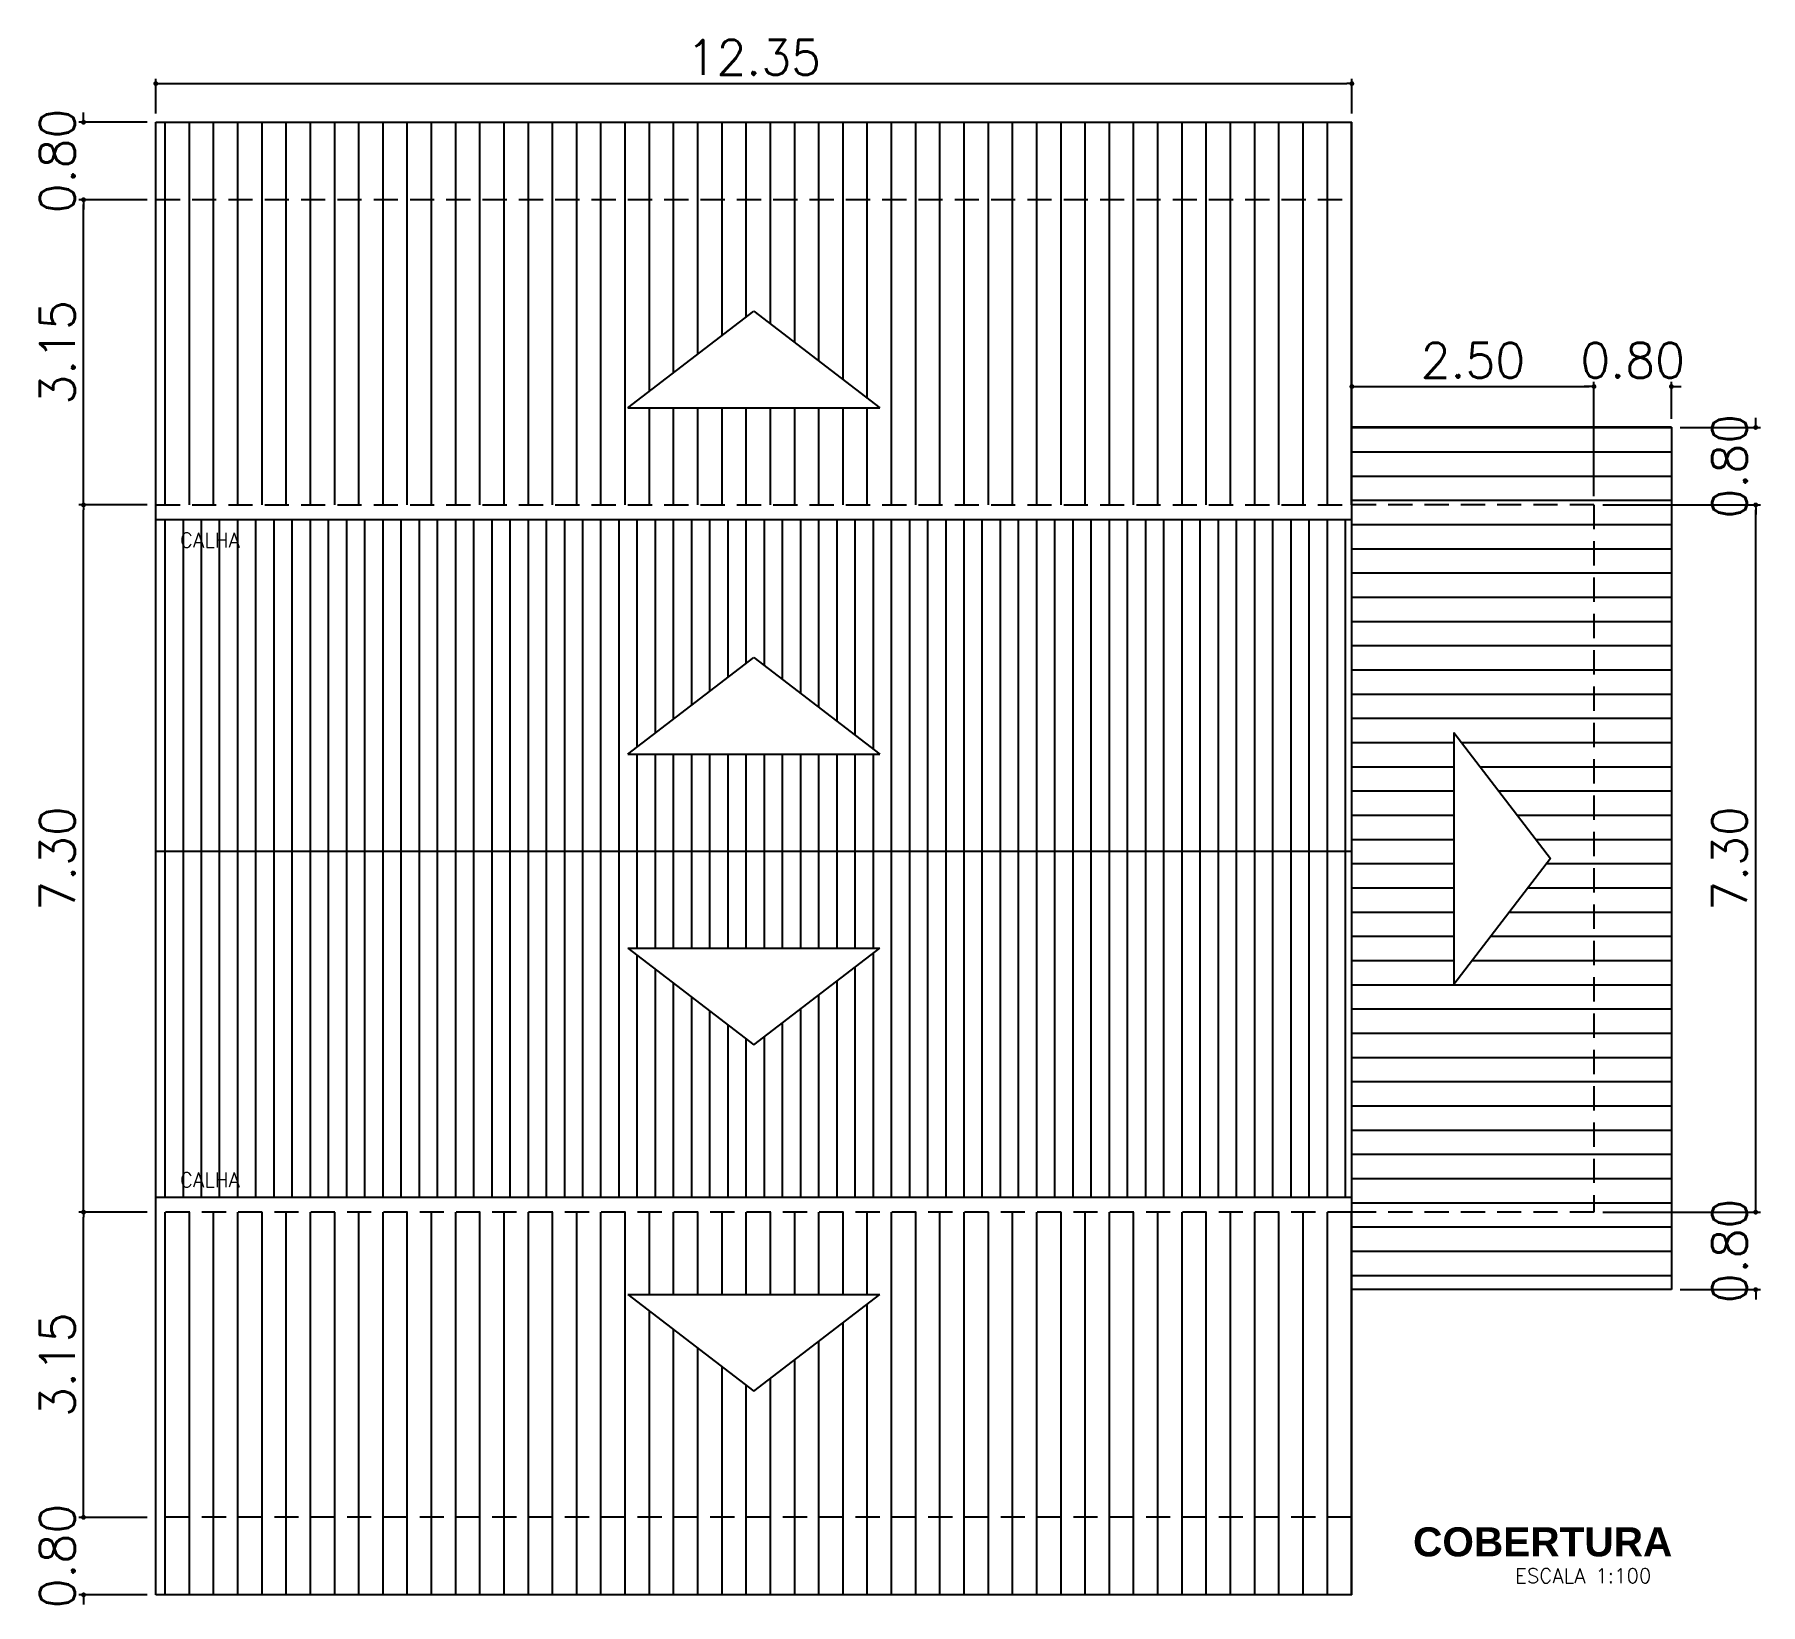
# Model space of a CAD drawing. Extents: x -128.2 to -60.4, y 68.5 to 94.7.
# Drawn here: x -78.23 to -60.4, y 73.02 to 89.23 of the extents above; entities that cross this region are included whole.
import ezdxf

# ---------------------------------------------------------------- set-up
doc = ezdxf.new("R2010")
doc.units = 0
doc.header["$MEASUREMENT"] = 0
doc.linetypes.add('HIDDEN', pattern=[0.375, 0.25, -0.125])
doc.layers.get('0').update_dxf_attribs({"linetype": 'CONTINUOUS'})
doc.layers.get('DEFPOINTS').update_dxf_attribs({"linetype": 'CONTINUOUS'})
for name, color, linetype in [('ALVENARIA', 7, 'CONTINUOUS'), ('ALVENARIA1', 44, 'CONTINUOUS'), ('COBERTURA', 6, 'CONTINUOUS'), ('COTA', 1, 'CONTINUOUS'), ('HATCH', 30, 'CONTINUOUS'), ('TEXTO2', 40, 'CONTINUOUS'), ('TEXTO5', 5, 'CONTINUOUS')]:
    doc.layers.add(name, color=color, linetype=linetype)
doc.styles.add('SANSSERIFBOLD', font='sasb____.pfb')
doc.styles.add('SIMPLEX', font='SIMPLEX.SHX')
doc.dimstyles.new('DIM200', dxfattribs={"dimtxt": 0.36, "dimasz": 0.05, "dimexe": 0.05, "dimexo": 0.09, "dimgap": 0.09, "dimtad": 1, "dimzin": 0, "dimdsep": 46, "dimtxsty": 'SIMPLEX', "dimblk": 'DOT', "dimcen": 0.09, "dimadec": 0, "dimazin": 0, "dimtfac": 1, "dimtix": 1, "dimtofl": 0, "dimtmove": 2, "dimatfit": 3, "dimldrblk": 'DOT', "dimfxl": 0, "dimtolj": 1, "dimtzin": 0, "dimarcsym": 0})

# ---------------------------------------------------------------- blocks, each defined once
blk = doc.blocks.new('DOT')
at = {"layer": 'ALVENARIA', "color": 0, "linetype": 'ByBlock'}
blk.add_line((-0.5, 0), (-1, 0), dxfattribs=at)
at = {"layer": 'ALVENARIA', "color": 0, "linetype": 'ByBlock', "const_width": 0.5}
blk.add_lwpolyline([(-0.25, 0, 1), (0.25, 0, 1)], format="xyb", close=True, dxfattribs=at)
blk = doc.blocks.new('*D124')
at = {"color": 0, "linetype": 'ByBlock'}
for p, q in [((-99.097, 70.243), (-99.097, 70.602)), ((-86.747, 70.243), (-86.747, 70.602)), ((-99.047, 70.552), (-86.797, 70.552))]:
    blk.add_line(p, q, dxfattribs=at)
at = {"layer": 'DEFPOINTS', "color": 0, "linetype": 'ByBlock'}
for p in [(-86.747, 70.552), (-99.097, 70.153), (-86.747, 70.153)]:
    blk.add_point(p, dxfattribs=at)
at = {"color": 0, "linetype": 'ByBlock', "xscale": 0.05, "yscale": 0.05, "zscale": 0.05, "rotation": 180}
blk.add_blockref('DOT', (-99.097, 70.552), dxfattribs=at)
at = {"color": 0, "linetype": 'ByBlock', "xscale": 0.05, "yscale": 0.05, "zscale": 0.05}
blk.add_blockref('DOT', (-86.747, 70.552), dxfattribs=at)
at = {"color": 0, "linetype": 'ByBlock', "insert": (-92.922, 70.822), "char_height": 0.36, "attachment_point": 5, "style": 'SIMPLEX'}
blk.add_mtext('\\A1;12.35', dxfattribs=at)
blk = doc.blocks.new('*D125')
at = {"color": 0, "linetype": 'ByBlock'}
for p, q in [((-86.747, 66.293), (-86.747, 67.475)), ((-86.697, 67.425), (-84.297, 67.425)), ((-84.247, 66.293), (-84.247, 67.475))]:
    blk.add_line(p, q, dxfattribs=at)
at = {"layer": 'DEFPOINTS', "color": 0, "linetype": 'ByBlock'}
for p in [(-84.247, 67.425), (-86.747, 66.203), (-84.247, 66.203)]:
    blk.add_point(p, dxfattribs=at)
at = {"color": 0, "linetype": 'ByBlock', "xscale": 0.05, "yscale": 0.05, "zscale": 0.05, "rotation": 180}
blk.add_blockref('DOT', (-86.747, 67.425), dxfattribs=at)
at = {"color": 0, "linetype": 'ByBlock', "xscale": 0.05, "yscale": 0.05, "zscale": 0.05}
blk.add_blockref('DOT', (-84.247, 67.425), dxfattribs=at)
at = {"color": 0, "linetype": 'ByBlock', "insert": (-85.497, 67.695), "char_height": 0.36, "attachment_point": 5, "style": 'SIMPLEX'}
blk.add_mtext('\\A1;2.50', dxfattribs=at)
blk = doc.blocks.new('*D126')
at = {"color": 0, "linetype": 'ByBlock'}
for p, q in [((-84.297, 67.425), (-84.347, 67.425)), ((-83.447, 67.093), (-83.447, 67.475)), ((-83.397, 67.425), (-83.347, 67.425))]:
    blk.add_line(p, q, dxfattribs=at)
at = {"layer": 'DEFPOINTS', "color": 0, "linetype": 'ByBlock'}
for p in [(-83.447, 67.425), (-83.447, 67.003), (-84.247, 66.203)]:
    blk.add_point(p, dxfattribs=at)
at = {"color": 0, "linetype": 'ByBlock', "xscale": 0.05, "yscale": 0.05, "zscale": 0.05}
blk.add_blockref('DOT', (-84.247, 67.425), dxfattribs=at)
at = {"color": 0, "linetype": 'ByBlock', "xscale": 0.05, "yscale": 0.05, "zscale": 0.05, "rotation": 180}
blk.add_blockref('DOT', (-83.447, 67.425), dxfattribs=at)
at = {"color": 0, "linetype": 'ByBlock', "insert": (-83.847, 67.695), "char_height": 0.36, "attachment_point": 5, "style": 'SIMPLEX'}
blk.add_mtext('\\A1;0.80', dxfattribs=at)
blk = doc.blocks.new('*D127')
at = {"color": 0, "linetype": 'ByBlock'}
for p, q in [((-99.843, 55.953), (-99.843, 56.003)), ((-99.187, 55.903), (-99.893, 55.903)), ((-99.187, 55.103), (-99.893, 55.103)), ((-99.843, 55.053), (-99.843, 55.003))]:
    blk.add_line(p, q, dxfattribs=at)
at = {"layer": 'DEFPOINTS', "color": 0, "linetype": 'ByBlock'}
for p in [(-99.843, 55.903), (-99.097, 55.903), (-99.097, 55.103)]:
    blk.add_point(p, dxfattribs=at)
at = {"color": 0, "linetype": 'ByBlock', "xscale": 0.05, "yscale": 0.05, "zscale": 0.05}
for p, rotation in [((-99.843, 55.903), 270), ((-99.843, 55.103), 90)]:
    blk.add_blockref('DOT', p, dxfattribs=dict(at, rotation=rotation))
at = {"color": 0, "linetype": 'ByBlock', "insert": (-100.113, 55.503), "char_height": 0.36, "attachment_point": 5, "rotation": 90, "style": 'SIMPLEX'}
blk.add_mtext('\\A1;0.80', dxfattribs=at)
blk = doc.blocks.new('*D128')
at = {"color": 0, "linetype": 'ByBlock'}
for p, q in [((-99.187, 58.903), (-99.893, 58.903)), ((-99.843, 55.803), (-99.843, 58.853))]:
    blk.add_line(p, q, dxfattribs=at)
at = {"layer": 'DEFPOINTS', "color": 0, "linetype": 'ByBlock'}
for p in [(-99.843, 58.903), (-99.097, 58.903), (-99.097, 55.753)]:
    blk.add_point(p, dxfattribs=at)
at = {"color": 0, "linetype": 'ByBlock', "xscale": 0.05, "yscale": 0.05, "zscale": 0.05}
for p, rotation in [((-99.843, 58.903), 90), ((-99.843, 55.753), 270)]:
    blk.add_blockref('DOT', p, dxfattribs=dict(at, rotation=rotation))
at = {"color": 0, "linetype": 'ByBlock', "insert": (-100.113, 57.328), "char_height": 0.36, "attachment_point": 5, "rotation": 90, "style": 'SIMPLEX'}
blk.add_mtext('\\A1;3.15', dxfattribs=at)
blk = doc.blocks.new('*D129')
at = {"color": 0, "linetype": 'ByBlock'}
for p, q in [((-99.187, 66.203), (-99.893, 66.203)), ((-99.843, 58.953), (-99.843, 66.153))]:
    blk.add_line(p, q, dxfattribs=at)
at = {"layer": 'DEFPOINTS', "color": 0, "linetype": 'ByBlock'}
for p in [(-99.843, 66.203), (-99.097, 66.203), (-99.097, 58.903)]:
    blk.add_point(p, dxfattribs=at)
at = {"color": 0, "linetype": 'ByBlock', "xscale": 0.05, "yscale": 0.05, "zscale": 0.05}
for p, rotation in [((-99.843, 66.203), 90), ((-99.843, 58.903), 270)]:
    blk.add_blockref('DOT', p, dxfattribs=dict(at, rotation=rotation))
at = {"color": 0, "linetype": 'ByBlock', "insert": (-100.113, 62.553), "char_height": 0.36, "attachment_point": 5, "rotation": 90, "style": 'SIMPLEX'}
blk.add_mtext('\\A1;7.30', dxfattribs=at)
blk = doc.blocks.new('*D130')
at = {"color": 0, "linetype": 'ByBlock'}
for p, q in [((-99.187, 69.353), (-99.893, 69.353)), ((-99.843, 66.253), (-99.843, 69.303))]:
    blk.add_line(p, q, dxfattribs=at)
at = {"layer": 'DEFPOINTS', "color": 0, "linetype": 'ByBlock'}
for p in [(-99.843, 69.353), (-99.097, 69.353), (-99.097, 66.203)]:
    blk.add_point(p, dxfattribs=at)
at = {"color": 0, "linetype": 'ByBlock', "xscale": 0.05, "yscale": 0.05, "zscale": 0.05}
for p, rotation in [((-99.843, 69.353), 90), ((-99.843, 66.203), 270)]:
    blk.add_blockref('DOT', p, dxfattribs=dict(at, rotation=rotation))
at = {"color": 0, "linetype": 'ByBlock', "insert": (-100.113, 67.778), "char_height": 0.36, "attachment_point": 5, "rotation": 90, "style": 'SIMPLEX'}
blk.add_mtext('\\A1;3.15', dxfattribs=at)
blk = doc.blocks.new('*D131')
at = {"color": 0, "linetype": 'ByBlock'}
for p, q in [((-99.843, 70.203), (-99.843, 70.253)), ((-99.187, 70.153), (-99.893, 70.153)), ((-99.843, 69.303), (-99.843, 69.253))]:
    blk.add_line(p, q, dxfattribs=at)
at = {"layer": 'DEFPOINTS', "color": 0, "linetype": 'ByBlock'}
for p in [(-99.843, 70.153), (-99.097, 70.153), (-99.097, 69.353)]:
    blk.add_point(p, dxfattribs=at)
at = {"color": 0, "linetype": 'ByBlock', "xscale": 0.05, "yscale": 0.05, "zscale": 0.05}
for p, rotation in [((-99.843, 70.153), 270), ((-99.843, 69.353), 90)]:
    blk.add_blockref('DOT', p, dxfattribs=dict(at, rotation=rotation))
at = {"color": 0, "linetype": 'ByBlock', "insert": (-100.113, 69.753), "char_height": 0.36, "attachment_point": 5, "rotation": 90, "style": 'SIMPLEX'}
blk.add_mtext('\\A1;0.80', dxfattribs=at)
blk = doc.blocks.new('*D132')
at = {"color": 0, "linetype": 'ByBlock'}
for p, q in [((-82.577, 58.953), (-82.577, 59.003)), ((-84.157, 58.903), (-82.527, 58.903)), ((-83.357, 58.103), (-82.527, 58.103)), ((-82.577, 58.053), (-82.577, 58.003))]:
    blk.add_line(p, q, dxfattribs=at)
at = {"layer": 'DEFPOINTS', "color": 0, "linetype": 'ByBlock'}
for p in [(-84.247, 58.903), (-82.577, 58.903), (-83.447, 58.103)]:
    blk.add_point(p, dxfattribs=at)
at = {"color": 0, "linetype": 'ByBlock', "xscale": 0.05, "yscale": 0.05, "zscale": 0.05}
for p, rotation in [((-82.577, 58.903), 270), ((-82.577, 58.103), 90)]:
    blk.add_blockref('DOT', p, dxfattribs=dict(at, rotation=rotation))
at = {"color": 0, "linetype": 'ByBlock', "insert": (-82.847, 58.503), "char_height": 0.36, "attachment_point": 5, "rotation": 90, "style": 'SIMPLEX'}
blk.add_mtext('\\A1;0.80', dxfattribs=at)
blk = doc.blocks.new('*D133')
at = {"color": 0, "linetype": 'ByBlock'}
for p, q in [((-84.157, 66.203), (-82.527, 66.203)), ((-82.577, 58.953), (-82.577, 66.153))]:
    blk.add_line(p, q, dxfattribs=at)
at = {"layer": 'DEFPOINTS', "color": 0, "linetype": 'ByBlock'}
for p in [(-84.247, 66.203), (-82.577, 66.203), (-84.247, 58.903)]:
    blk.add_point(p, dxfattribs=at)
at = {"color": 0, "linetype": 'ByBlock', "xscale": 0.05, "yscale": 0.05, "zscale": 0.05}
for p, rotation in [((-82.577, 66.203), 90), ((-82.577, 58.903), 270)]:
    blk.add_blockref('DOT', p, dxfattribs=dict(at, rotation=rotation))
at = {"color": 0, "linetype": 'ByBlock', "insert": (-82.847, 62.553), "char_height": 0.36, "attachment_point": 5, "rotation": 90, "style": 'SIMPLEX'}
blk.add_mtext('\\A1;7.30', dxfattribs=at)
blk = doc.blocks.new('*D134')
at = {"color": 0, "linetype": 'ByBlock'}
for p, q in [((-82.577, 67.053), (-82.577, 67.103)), ((-83.357, 67.003), (-82.527, 67.003)), ((-82.577, 66.153), (-82.577, 66.103))]:
    blk.add_line(p, q, dxfattribs=at)
at = {"layer": 'DEFPOINTS', "color": 0, "linetype": 'ByBlock'}
for p in [(-83.447, 67.003), (-82.577, 67.003), (-84.247, 66.203)]:
    blk.add_point(p, dxfattribs=at)
at = {"color": 0, "linetype": 'ByBlock', "xscale": 0.05, "yscale": 0.05, "zscale": 0.05}
for p, rotation in [((-82.577, 67.003), 270), ((-82.577, 66.203), 90)]:
    blk.add_blockref('DOT', p, dxfattribs=dict(at, rotation=rotation))
at = {"color": 0, "linetype": 'ByBlock', "insert": (-82.847, 66.603), "char_height": 0.36, "attachment_point": 5, "rotation": 90, "style": 'SIMPLEX'}
blk.add_mtext('\\A1;0.80', dxfattribs=at)

msp = doc.modelspace()

# ---------------------------------------------------------------- hatches: boundary and pattern name
at = {"layer": 'COTA'}
h = msp.add_hatch(dxfattribs=at)
h.set_pattern_fill('ANSI31', color=256, scale=2, angle=45, style=0)
h.set_pattern_definition([(90, (22.12293, 18.16946), (-0.25, 6e-17), [])])
h.paths.add_polyline_path([(-76.974, 87.523), (-76.974, 84.373), (-64.624, 84.373), (-64.624, 87.523)])
h.paths.add_polyline_path([(-69.499, 85.373), (-72.099, 85.373), (-70.799, 86.373)], flags=16)
h.paths.add_polyline_path([(-76.974, 88.323), (-76.974, 87.523), (-64.624, 87.523), (-64.624, 88.323)])
h.paths.add_polyline_path([(-76.974, 77.073), (-76.974, 73.923), (-64.624, 73.923), (-64.624, 77.073)])
h.paths.add_polyline_path([(-69.499, 76.223), (-70.799, 75.223), (-72.099, 76.223)], flags=16)
h.paths.add_polyline_path([(-76.974, 73.923), (-76.974, 73.123), (-64.624, 73.123), (-64.624, 73.923)])
h = msp.add_hatch(dxfattribs=at)
h.set_pattern_fill('ANSI31', color=256, scale=2, angle=135, style=0)
h.set_pattern_definition([(180, (22.12293, 18.16946), (-6e-17, -0.25), [])])
h.paths.add_polyline_path([(-64.624, 77.073), (-62.124, 77.073), (-62.124, 84.373), (-64.624, 84.373)], flags=16)
h.paths.add_polyline_path([(-63.572, 82.023), (-62.572, 80.723), (-63.572, 79.423)], flags=0)
h.paths.add_polyline_path([(-62.124, 77.073), (-64.624, 77.073), (-64.624, 76.273), (-61.324, 76.273), (-61.324, 85.173), (-64.624, 85.173), (-64.624, 84.373), (-62.124, 84.373)])
h = msp.add_hatch(dxfattribs=at)
h.set_pattern_fill('ANSI31', color=256, scale=1.5, angle=45, style=0)
h.set_pattern_definition([(90, (22.12293, 18.16946), (-0.1875, 3e-17), [])])
h.paths.add_polyline_path([(-64.624, 77.223), (-64.624, 80.798), (-76.974, 80.798), (-76.974, 77.223)])
h.paths.add_polyline_path([(-70.799, 78.798), (-72.099, 79.798), (-69.499, 79.798)], flags=16)
h.paths.add_polyline_path([(-64.624, 80.798), (-64.624, 84.223), (-76.974, 84.223), (-76.974, 80.798)])
h.paths.add_polyline_path([(-69.499, 81.798), (-72.099, 81.798), (-70.799, 82.798)], flags=16)
h.paths.add_polyline_path([(-76.762, 77.293), (-75.987, 77.293), (-75.987, 77.518), (-76.762, 77.518)], flags=24)
h.paths.add_polyline_path([(-76.762, 83.896), (-75.987, 83.896), (-75.987, 84.121), (-76.762, 84.121)], flags=24)

# ---------------------------------------------------------------- linework, layer by layer
at = {"layer": 'ALVENARIA1'}
for p, q in [((-72.099, 81.798), (-70.799, 82.798)), ((-70.799, 82.798), (-69.499, 81.798)), ((-72.099, 81.798), (-69.499, 81.798))]:
    msp.add_line(p, q, dxfattribs=at)
at = {"layer": 'COBERTURA', "linetype": 'Continuous'}
for p, q in [((-76.974, 88.323), (-64.624, 88.323)), ((-76.974, 87.523), (-76.974, 88.323)), ((-64.624, 87.523), (-64.624, 88.323)), ((-76.974, 73.923), (-76.974, 87.523)), ((-64.624, 73.923), (-64.624, 87.523)), ((-72.099, 85.373), (-70.799, 86.373)), ((-70.799, 86.373), (-69.499, 85.373)), ((-72.099, 85.373), (-69.499, 85.373)), ((-61.324, 85.173), (-64.624, 85.173)), ((-61.324, 85.173), (-61.324, 76.273)), ((-76.974, 84.223), (-64.624, 84.223)), ((-63.572, 82.023), (-62.572, 80.723)), ((-63.572, 82.023), (-63.572, 79.423)), ((-76.974, 80.798), (-64.624, 80.798)), ((-62.572, 80.723), (-63.572, 79.423)), ((-72.099, 79.798), (-70.799, 78.798)), ((-72.099, 79.798), (-69.499, 79.798)), ((-70.799, 78.798), (-69.499, 79.798)), ((-64.624, 77.223), (-76.974, 77.223)), ((-72.099, 76.223), (-69.499, 76.223)), ((-72.099, 76.223), (-70.799, 75.223)), ((-70.799, 75.223), (-69.499, 76.223)), ((-61.324, 76.273), (-64.624, 76.273)), ((-76.974, 73.123), (-76.974, 73.923)), ((-64.624, 73.123), (-64.624, 73.923)), ((-64.624, 73.123), (-76.974, 73.123))]:
    msp.add_line(p, q, dxfattribs=at)
at = {"layer": 'HATCH', "linetype": 'HIDDEN'}
for p, q in [((-76.974, 87.523), (-64.624, 87.523)), ((-76.974, 84.373), (-64.624, 84.373)), ((-62.124, 84.373), (-64.624, 84.373)), ((-62.124, 84.373), (-62.124, 77.073)), ((-64.624, 77.073), (-76.974, 77.073)), ((-62.124, 77.073), (-64.624, 77.073)), ((-64.624, 73.923), (-76.974, 73.923))]:
    msp.add_line(p, q, dxfattribs=at)

# ---------------------------------------------------------------- texts
at = {"layer": 'TEXTO2', "style": 'SIMPLEX'}
for s, p in [('CALHA', (-76.725, 83.934)), ('CALHA', (-76.725, 77.33)), ('ESCALA 1:100', (-62.939, 73.244))]:
    msp.add_text(s, height=0.15, dxfattribs=at).set_placement(p)
at = {"layer": 'TEXTO5', "style": 'SANSSERIFBOLD'}
msp.add_text('COBERTURA', height=0.3, dxfattribs=at).set_placement((-63.992, 73.519))

# ---------------------------------------------------------------- dimensions: what is measured, and where the dimension line sits
at = {"layer": 'COTA'}
for base, p1, p2, picture, middle in [((-64.624, 88.721), (-76.974, 88.323), (-64.624, 88.323), '*D124', (-70.799, 88.991)), ((-62.124, 85.594), (-64.624, 84.373), (-62.124, 84.373), '*D125', (-63.374, 85.864))]:
    dim = msp.add_linear_dim(base=base, p1=p1, p2=p2, dimstyle='DIM200', dxfattribs=at)
    dim.commit()
    dim.dimension.update_dxf_attribs({"geometry": picture, "text_midpoint": middle, "insert": (22.123, 18.169)})
for base, p1, p2, picture, middle in [((-77.72, 88.323), (-76.974, 87.523), (-76.974, 88.323), '*D131', (-77.99, 87.923)), ((-77.72, 87.523), (-76.974, 84.373), (-76.974, 87.523), '*D130', (-77.99, 85.948)), ((-60.455, 85.173), (-62.124, 84.373), (-61.324, 85.173), '*D134', (-60.725, 84.773)), ((-77.72, 84.373), (-76.974, 77.073), (-76.974, 84.373), '*D129', (-77.99, 80.723)), ((-60.455, 84.373), (-62.124, 77.073), (-62.124, 84.373), '*D133', (-60.725, 80.723)), ((-77.72, 77.073), (-76.974, 73.923), (-76.974, 77.073), '*D128', (-77.99, 75.498))]:
    dim = msp.add_linear_dim(base=base, p1=p1, p2=p2, angle=90, dimstyle='DIM200', override={"dimse1": 1}, dxfattribs=at)
    dim.commit()
    dim.dimension.update_dxf_attribs({"geometry": picture, "text_midpoint": middle, "insert": (22.123, 18.169)})
dim = msp.add_linear_dim(base=(-61.324, 85.594), p1=(-62.124, 84.373), p2=(-61.324, 85.173), dimstyle='DIM200', override={"dimse1": 1}, dxfattribs=at)
dim.commit()
dim.dimension.update_dxf_attribs({"geometry": '*D126', "text_midpoint": (-61.724, 85.864), "insert": (22.123, 18.169)})
for base, p1, p2, picture, middle, set_off in [((-60.455, 77.073), (-61.324, 76.273), (-62.124, 77.073), '*D132', (-60.725, 76.673), (22.123, 18.169)), ((-77.72, 73.923), (-76.974, 73.123), (-76.974, 73.923), '*D127', (-77.99, 73.673), (22.123, 18.019))]:
    dim = msp.add_linear_dim(base=base, p1=p1, p2=p2, angle=90, dimstyle='DIM200', dxfattribs=at)
    dim.commit()
    dim.dimension.update_dxf_attribs({"geometry": picture, "text_midpoint": middle, "insert": set_off})

doc.saveas('drawing.dxf')
